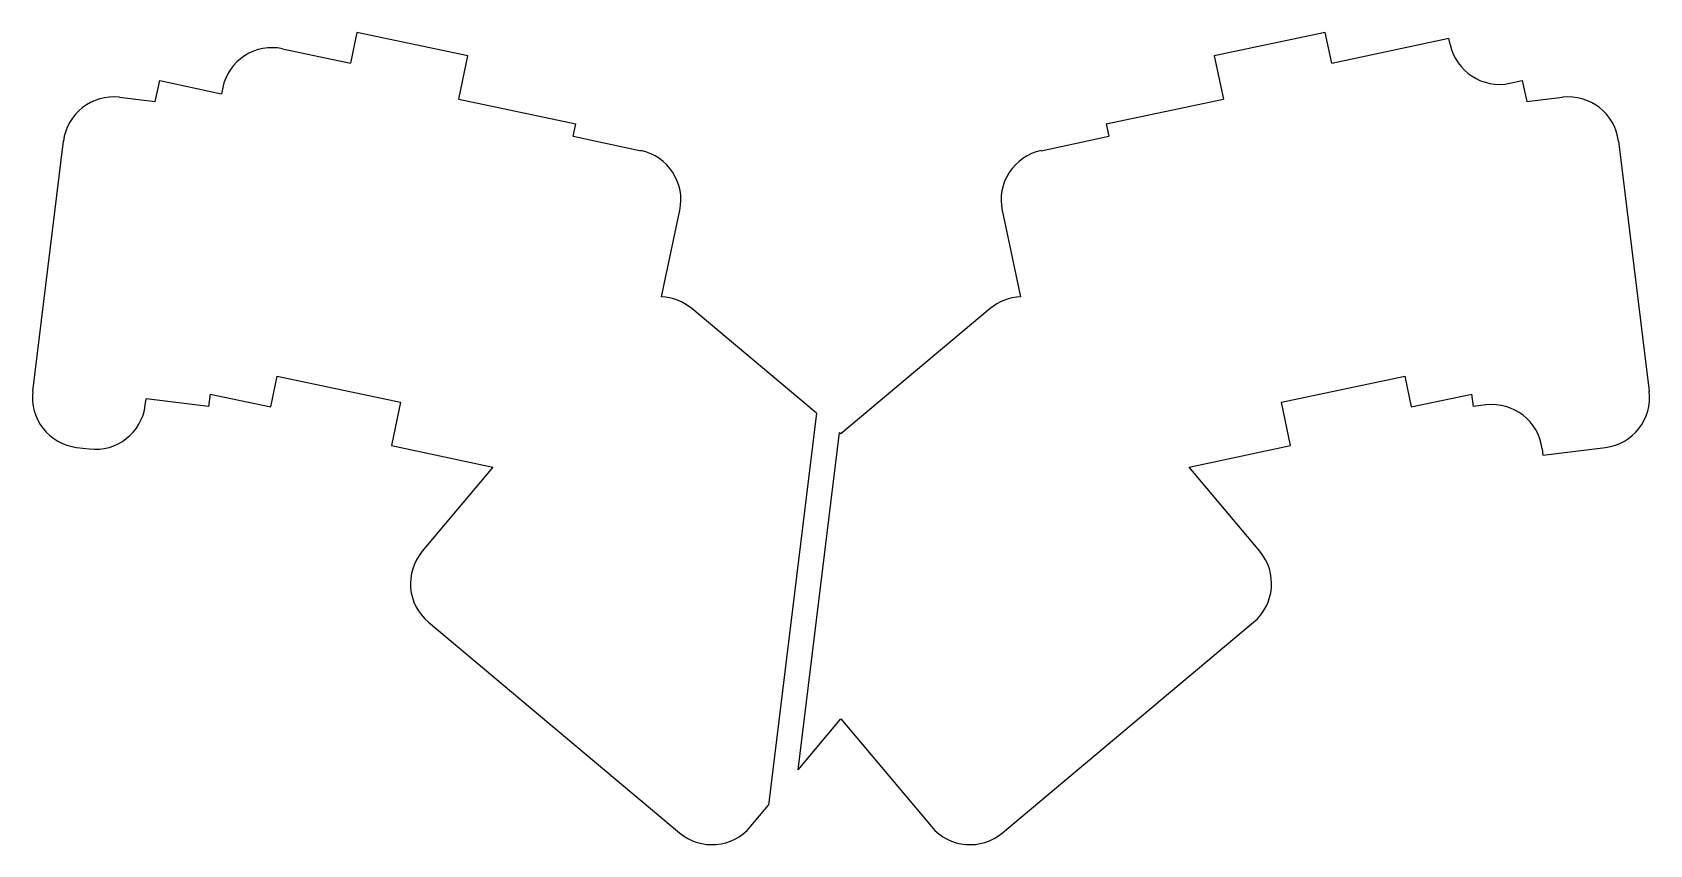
# Model space of a CAD drawing. Header units: millimetres. Extents: x -9 to 247, y -72 to 57.
import ezdxf

# ---------------------------------------------------------------- set-up
doc = ezdxf.new("R2010")
doc.units = ezdxf.units.MM

msp = doc.modelspace()

# ---------------------------------------------------------------- linework, layer by layer
for p, q in [((42.38, 57.07), (41.34, 52.18)), ((59.98, 53.33), (42.38, 57.07)), ((196.01, 57.07), (178.4, 53.33)), ((197.05, 52.18), (196.01, 57.07)), ((30.58, 54.47), (41.34, 52.18)), ((197.05, 52.18), (215.63, 56.13)), ((215.84, 55.15), (215.63, 56.13)), ((58.53, 46.48), (59.98, 53.33)), ((178.4, 53.33), (179.86, 46.48)), ((10.39, 46.08), (11.1, 49.41)), ((11.1, 49.41), (20.88, 47.33)), ((225.33, 48.99), (227.29, 49.41)), ((227.29, 49.41), (227.99, 46.08)), ((4.74, 46.77), (10.39, 46.08)), ((21.09, 48.31), (20.88, 47.33)), ((58.53, 46.48), (77.11, 42.53)), ((161.27, 42.53), (179.86, 46.48)), ((227.99, 46.08), (233.65, 46.77)), ((76.7, 40.58), (77.11, 42.53)), ((161.27, 42.53), (161.69, 40.58)), ((-9.05, 0.1), (-4.18, 39.81)), ((76.7, 40.58), (87.46, 38.29)), ((150.93, 38.29), (161.69, 40.58)), ((242.56, 39.81), (247.44, 0.1)), ((93.41, 27.82), (93.62, 28.8)), ((144.77, 28.8), (144.97, 27.82)), ((90.7, 15.09), (93.41, 27.82)), ((144.97, 27.82), (147.68, 15.09)), ((115.33, -3.39), (95.52, 13.23)), ((142.87, 13.23), (119.19, -6.64)), ((28.71, -2.39), (29.75, 2.51)), ((29.75, 2.51), (49.32, -1.65)), ((189.07, -1.65), (208.63, 2.51)), ((208.63, 2.51), (209.67, -2.39)), ((8.81, -2.09), (8.93, -1.1)), ((18.86, -2.32), (8.93, -1.1)), ((19.1, -0.34), (18.86, -2.32)), ((19.1, -0.34), (28.71, -2.39)), ((49.32, -1.65), (47.86, -8.5)), ((190.52, -8.5), (189.07, -1.65)), ((209.67, -2.39), (219.28, -0.34)), ((219.53, -2.32), (219.28, -0.34)), ((221.51, -2.07), (219.53, -2.32)), ((115.33, -3.39), (107.69, -65.61)), ((112.41, -59.99), (118.98, -6.46)), ((119.19, -6.64), (118.98, -6.46)), ((-2.09, -8.81), (-0.1, -9.05)), ((47.86, -8.5), (63.97, -11.92)), ((174.42, -11.92), (190.52, -8.5)), ((230.43, -9.04), (230.55, -10.03)), ((230.55, -10.03), (240.47, -8.81)), ((63.97, -11.92), (52.75, -25.29)), ((185.63, -25.29), (174.42, -11.92)), ((53.74, -36.56), (93.57, -69.99)), ((144.81, -69.99), (184.65, -36.56)), ((112.41, -59.99), (119.19, -51.9)), ((119.19, -51.9), (133.54, -69)), ((104.84, -69), (107.69, -65.61))]:
    msp.add_line(p, q)
for centre, start, end in [((28.91, 46.64), 78, 168), ((223.67, 56.82), 192, 282), ((3.76, 38.83), 83, 173), ((234.62, 38.83), 7, 97), ((85.79, 30.47), 348, 78), ((152.59, 30.47), 102, 192), ((90.37, 7.1), 50, 87.6426), ((148.01, 7.1), 92.3574, 130), ((-1.11, -0.87), 173, 263), ((239.5, -0.87), 277, 7), ((0.87, -1.11), 263, 353), ((222.49, -10.01), 7, 97), ((58.88, -30.44), 140, 230), ((179.51, -30.44), 310, 40), ((98.71, -63.86), 230, 320), ((139.67, -63.86), 220, 310)]:
    msp.add_arc(centre, 8, start, end)

doc.saveas('drawing.dxf')
